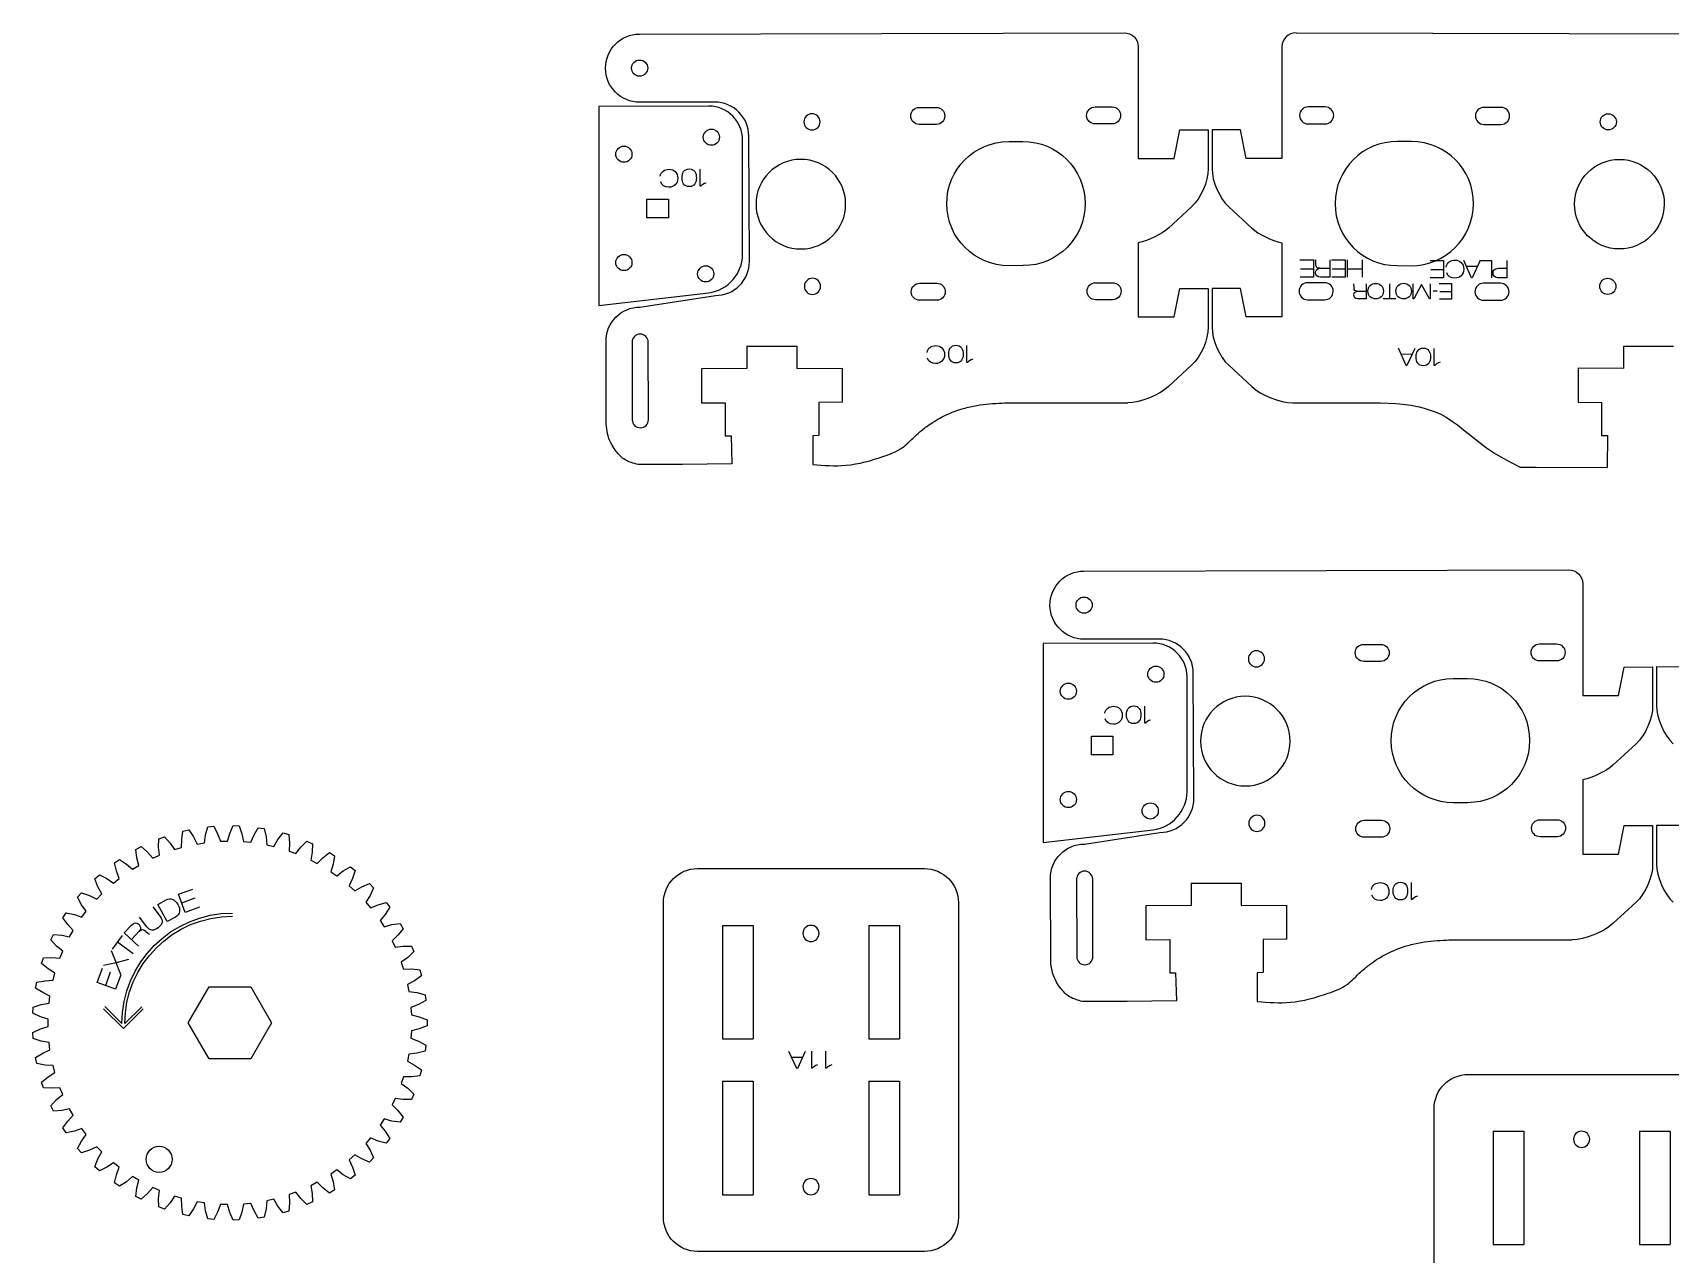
# Model space of a CAD drawing. Header units: millimetres. Extents: x -1146 to -38, y -868 to -122.
# Drawn here: x -878.8 to -590.1, y -389.9 to -174.6 of the extents above; entities that cross this region are included whole.
import ezdxf

# ---------------------------------------------------------------- set-up
doc = ezdxf.new("R2010")
doc.units = ezdxf.units.MM
doc.layers.add('CUTS', color=1, linetype='Continuous', true_color=0xff0000)
doc.layers.add('TEXT', color=5, linetype='Continuous', true_color=0x0000ff)

msp = doc.modelspace()

# ---------------------------------------------------------------- linework, layer by layer
at = {"layer": 'CUTS', "color": 1, "lineweight": 25, "true_color": 0xff0000}
for p, q in [((-771.84, -174.81), (-686.4, -174.58)), ((-656.1, -174.58), (-570.65, -174.81)), ((-752.93, -229.84), (-744.13, -229.81)), ((-752.92, -229.83), (-752.92, -233.78)), ((-744.13, -229.81), (-744.12, -233.75)), ((-598.37, -229.82), (-598.38, -233.76)), ((-598.37, -229.82), (-589.58, -229.83)), ((-752.92, -233.78), (-760.92, -233.81)), ((-744.12, -233.75), (-736.12, -233.73)), ((-736.12, -233.73), (-736.11, -239.73)), ((-606.38, -233.73), (-606.39, -239.73)), ((-598.38, -233.76), (-606.38, -233.73)), ((-760.92, -233.81), (-760.91, -239.81)), ((-760.91, -239.81), (-756.73, -239.8)), ((-756.73, -239.8), (-756.73, -245.64)), ((-736.11, -239.73), (-740.25, -239.75)), ((-740.25, -239.75), (-740.25, -245.6)), ((-706.29, -239.84), (-685.75, -239.82)), ((-656.75, -239.82), (-641.23, -239.83)), ((-641.23, -239.83), (-638.59, -239.95)), ((-638.59, -239.95), (-637.78, -240.01)), ((-637.78, -240.01), (-636.85, -240.11)), ((-636.85, -240.11), (-635.8, -240.26)), ((-635.8, -240.26), (-634.38, -240.54)), ((-634.38, -240.54), (-633.51, -240.75)), ((-633.51, -240.75), (-631.58, -241.39)), ((-631.58, -241.39), (-630.58, -241.85)), ((-630.58, -241.85), (-629.65, -242.35)), ((-629.65, -242.35), (-628.5, -243.09)), ((-606.39, -239.73), (-602.25, -239.75)), ((-602.25, -239.75), (-602.25, -245.59)), ((-777.68, -244), (-777.7, -243.56)), ((-628.5, -243.09), (-627.67, -243.7)), ((-627.67, -243.7), (-626.58, -244.56)), ((-626.58, -244.56), (-623.58, -246.96)), ((-756.73, -245.64), (-755.69, -245.64)), ((-755.69, -245.64), (-755.55, -250.6)), ((-741.29, -245.62), (-741.3, -250.72)), ((-740.25, -245.6), (-741.29, -245.62)), ((-623.58, -246.96), (-622.53, -247.73)), ((-622.53, -247.73), (-620.94, -248.79)), ((-602.25, -245.59), (-601.21, -245.6)), ((-601.21, -245.6), (-601.27, -251.22)), ((-764.25, -250.67), (-772.09, -250.71)), ((-755.55, -250.6), (-764.25, -250.67)), ((-620.94, -248.79), (-619.57, -249.6)), ((-619.57, -249.6), (-618.06, -250.42)), ((-618.06, -250.42), (-616.57, -251.14)), ((-616.57, -251.14), (-613.75, -251.16)), ((-613.75, -251.16), (-601.27, -251.22)), ((-693.49, -269.49), (-608.05, -269.25)), ((-761.61, -321.95), (-721.61, -321.95)), ((-674.57, -324.51), (-665.77, -324.49)), ((-674.57, -324.51), (-674.57, -328.46)), ((-665.77, -324.49), (-665.77, -328.43)), ((-715.61, -327.95), (-715.61, -383.44)), ((-674.57, -328.46), (-682.57, -328.49)), ((-682.57, -328.49), (-682.56, -334.49)), ((-665.77, -328.43), (-657.77, -328.4)), ((-657.77, -328.4), (-657.76, -334.41)), ((-757.21, -331.95), (-757.21, -351.95)), ((-757.21, -331.95), (-751.81, -331.95)), ((-751.81, -331.95), (-751.81, -351.95)), ((-731.41, -331.95), (-726.01, -331.95)), ((-731.41, -331.95), (-731.41, -351.95)), ((-726.01, -331.95), (-726.01, -351.95)), ((-682.56, -334.49), (-678.38, -334.47)), ((-678.38, -334.47), (-678.38, -340.32)), ((-657.76, -334.41), (-661.9, -334.42)), ((-661.9, -334.42), (-661.9, -340.27)), ((-627.94, -334.51), (-607.4, -334.49)), ((-699.33, -338.68), (-699.35, -338.24)), ((-678.38, -340.32), (-677.33, -340.32)), ((-677.33, -340.32), (-677.2, -345.27)), ((-662.93, -340.3), (-662.95, -345.4)), ((-661.9, -340.27), (-662.93, -340.3)), ((-685.9, -345.35), (-693.74, -345.39)), ((-677.2, -345.27), (-685.9, -345.35)), ((-757.21, -351.95), (-751.81, -351.95)), ((-731.41, -351.95), (-726.01, -351.95)), ((-757.21, -359.44), (-757.21, -379.44)), ((-757.21, -359.44), (-751.81, -359.44)), ((-751.81, -359.44), (-751.81, -379.44)), ((-731.41, -359.44), (-731.41, -379.44)), ((-731.41, -359.44), (-726.01, -359.44)), ((-726.01, -359.44), (-726.01, -379.44)), ((-625.76, -358.24), (-585.77, -358.24)), ((-621.36, -368.24), (-615.96, -368.24)), ((-621.36, -368.24), (-621.36, -388.24)), ((-615.96, -368.24), (-615.96, -388.24)), ((-595.56, -368.24), (-590.16, -368.24)), ((-595.56, -368.24), (-595.56, -388.24)), ((-590.16, -368.24), (-590.16, -388.24)), ((-757.21, -379.44), (-751.81, -379.44)), ((-731.41, -379.44), (-726.01, -379.44)), ((-621.36, -388.24), (-615.96, -388.24)), ((-595.56, -388.24), (-590.16, -388.24))]:
    msp.add_line(p, q, dxfattribs=at)
for points in [[(-683.92, -177.04), (-683.92, -196.74), (-677.59, -196.74), (-676.61, -191.72), (-671.61, -191.71), (-671.59, -198.55)], [(-658.58, -177.04), (-658.58, -196.74), (-664.91, -196.74), (-665.89, -191.72), (-670.89, -191.71), (-670.91, -198.55)], [(-759.65, -187.49), (-779.02, -187.55), (-779.02, -222.66), (-759.62, -220.42)], [(-758.58, -186.81), (-771.81, -186.82)], [(-722.53, -187.74), (-719.52, -187.73), (-719.52, -187.73)], [(-691.53, -187.65), (-688.52, -187.65), (-688.52, -187.65)], [(-650.97, -187.65), (-653.98, -187.65), (-653.98, -187.65)], [(-619.97, -187.74), (-622.98, -187.73), (-622.98, -187.73)], [(-752.46, -214.89), (-752.57, -192.79)], [(-719.51, -190.73), (-722.52, -190.74)], [(-688.51, -190.65), (-691.52, -190.65)], [(-653.99, -190.65), (-650.98, -190.65)], [(-622.99, -190.73), (-619.98, -190.74)], [(-753.66, -213.72), (-753.66, -193.5), (-753.66, -193.5)], [(-753.66, -213.72), (-753.66, -193.5), (-753.66, -193.5)], [(-706.76, -193.75), (-704.26, -193.74), (-704.26, -193.74)], [(-635.74, -193.75), (-638.24, -193.74), (-638.24, -193.74)], [(-770.53, -204.63), (-770.53, -203.91), (-766.73, -203.91), (-766.73, -207.21), (-770.53, -207.21), (-770.53, -204.63), (-770.53, -204.63)], [(-674.52, -205.26), (-678.61, -209.02)], [(-667.98, -205.26), (-663.89, -209.02)], [(-683.92, -211.62), (-683.92, -211.61), (-683.92, -224.69), (-677.59, -224.69), (-676.61, -219.67), (-671.61, -219.66), (-671.59, -226.5)], [(-658.58, -211.62), (-658.58, -211.61), (-658.58, -224.69), (-664.91, -224.69), (-665.89, -219.67), (-670.89, -219.66), (-670.91, -226.5)], [(-704.2, -215.64), (-706.7, -215.65)], [(-638.3, -215.64), (-635.8, -215.65)], [(-722.45, -218.74), (-719.44, -218.73), (-719.44, -218.73)], [(-691.45, -218.65), (-688.44, -218.65), (-688.44, -218.65)], [(-651.05, -218.65), (-654.06, -218.65), (-654.06, -218.65)], [(-620.05, -218.74), (-623.06, -218.73), (-623.06, -218.73)], [(-771.75, -222.93), (-758.45, -220.9)], [(-719.43, -221.73), (-722.44, -221.74)], [(-688.43, -221.65), (-691.44, -221.65)], [(-654.07, -221.65), (-651.06, -221.65)], [(-623.07, -221.73), (-620.06, -221.74)], [(-777.7, -243.56), (-777.74, -228.95)], [(-773.15, -229.14), (-773.12, -242.8), (-773.12, -242.8)], [(-770.27, -242.8), (-770.3, -229.13)], [(-674.52, -233.21), (-678.61, -236.97)], [(-667.98, -233.21), (-663.89, -236.97)], [(-605.57, -271.72), (-605.57, -291.42), (-599.24, -291.42), (-598.26, -286.4), (-593.26, -286.39), (-593.24, -293.23)], [(-580.22, -271.72), (-580.22, -291.42), (-586.55, -291.42), (-587.54, -286.4), (-592.54, -286.39), (-592.56, -293.23)], [(-681.3, -282.17), (-700.67, -282.23), (-700.67, -317.34), (-681.27, -315.09)], [(-680.23, -281.49), (-693.46, -281.5)], [(-644.18, -282.42), (-641.17, -282.41), (-641.17, -282.41)], [(-613.18, -282.33), (-610.17, -282.32), (-610.17, -282.32)], [(-641.16, -285.41), (-644.17, -285.42)], [(-610.16, -285.32), (-613.17, -285.33)], [(-675.31, -308.4), (-675.31, -288.18), (-675.31, -288.18)], [(-675.31, -308.4), (-675.31, -288.18), (-675.31, -288.18)], [(-674.11, -309.56), (-674.21, -287.47)], [(-628.41, -288.42), (-625.91, -288.42), (-625.91, -288.42)], [(-692.18, -299.31), (-692.18, -298.59), (-688.38, -298.59), (-688.38, -301.89), (-692.18, -301.89), (-692.18, -299.31), (-692.18, -299.31)], [(-596.17, -299.94), (-600.26, -303.7)], [(-605.57, -306.3), (-605.57, -306.29), (-605.57, -319.37), (-599.24, -319.37), (-598.26, -314.35), (-593.26, -314.33), (-593.24, -321.18)], [(-580.23, -306.3), (-580.22, -306.29), (-580.22, -319.37), (-586.55, -319.37), (-587.54, -314.35), (-592.54, -314.33), (-592.56, -321.18)], [(-625.85, -310.32), (-628.35, -310.32)], [(-809.28, -348.61), (-809.28, -349.67), (-810.66, -350.21), (-812.04, -350.56), (-812.12, -351.83), (-810.8, -352.35), (-809.5, -353.06), (-809.64, -354.11), (-811.07, -354.47), (-812.48, -354.64), (-812.73, -355.89), (-811.48, -356.58), (-810.29, -357.45), (-810.56, -358.47), (-812.02, -358.65), (-813.44, -358.63), (-813.85, -359.84), (-812.7, -360.68), (-811.63, -361.7), (-812.02, -362.68), (-813.5, -362.67), (-814.91, -362.47), (-815.46, -363.62), (-814.43, -364.6), (-813.5, -365.74), (-814.02, -366.66), (-815.48, -366.46), (-816.85, -366.09), (-817.55, -367.16), (-816.65, -368.26), (-815.87, -369.52), (-816.5, -370.36), (-817.93, -369.97), (-819.24, -369.42), (-820.07, -370.4), (-819.32, -371.6), (-818.71, -372.95), (-819.45, -373.71), (-820.81, -373.14), (-822.04, -372.43), (-822.99, -373.29), (-822.4, -374.58), (-821.96, -376), (-822.79, -376.66), (-824.07, -375.92), (-825.2, -375.06), (-826.25, -375.79), (-825.83, -377.14), (-825.58, -378.6), (-826.48, -379.15), (-827.66, -378.25), (-828.67, -377.25), (-829.8, -377.85), (-829.56, -379.25), (-829.5, -380.72), (-830.47, -381.15), (-831.52, -380.11), (-832.39, -378.99), (-833.59, -379.43), (-833.53, -380.85), (-833.66, -382.33), (-834.67, -382.63), (-835.58, -381.46), (-836.3, -380.24), (-837.55, -380.52), (-837.67, -381.94), (-837.99, -383.38), (-839.03, -383.55), (-839.78, -382.28), (-840.34, -380.97), (-841.62, -381.1), (-841.92, -382.49), (-842.42, -383.88), (-843.47, -383.91), (-844.06, -382.55), (-844.45, -381.19), (-845.72, -381.15), (-846.2, -382.49), (-846.87, -383.8), (-847.92, -383.7), (-848.33, -382.28), (-848.54, -380.88), (-849.8, -380.67), (-850.44, -381.94), (-851.28, -383.16), (-852.31, -382.92), (-852.53, -381.46), (-852.56, -380.04), (-853.79, -379.68), (-854.59, -380.85), (-855.57, -381.96), (-856.56, -381.59), (-856.6, -380.11), (-856.44, -378.7), (-857.61, -378.18), (-858.56, -379.25), (-859.67, -380.21), (-860.61, -379.73), (-860.45, -378.25), (-860.12, -376.87), (-861.22, -376.21), (-862.29, -377.14), (-863.52, -377.96), (-864.39, -377.36), (-864.04, -375.92), (-863.54, -374.59), (-864.54, -373.79), (-865.72, -374.58), (-867.05, -375.24), (-867.83, -374.53), (-867.3, -373.14), (-866.63, -371.89), (-867.52, -370.97), (-868.79, -371.6), (-870.19, -372.08), (-870.88, -371.28), (-870.18, -369.97), (-869.36, -368.82), (-870.12, -367.79), (-871.46, -368.26), (-872.91, -368.55), (-873.49, -367.67), (-872.63, -366.46), (-871.66, -365.42), (-872.29, -364.31), (-873.68, -364.6), (-875.16, -364.7), (-875.62, -363.75), (-874.61, -362.67), (-873.52, -361.76), (-874, -360.57), (-875.42, -360.68), (-876.89, -360.6), (-877.23, -359.6), (-876.09, -358.65), (-874.89, -357.89), (-875.22, -356.65), (-876.63, -356.58), (-878.09, -356.31), (-878.29, -355.27), (-877.04, -354.47), (-875.76, -353.87), (-875.92, -352.6), (-877.32, -352.35), (-878.73, -351.9), (-878.79, -350.84), (-877.45, -350.21), (-876.1, -349.78), (-876.1, -348.5), (-877.45, -348.07), (-878.79, -347.44), (-878.73, -346.39), (-877.32, -345.93), (-875.92, -345.68), (-875.76, -344.41), (-877.04, -343.81), (-878.29, -343.01), (-878.09, -341.97), (-876.63, -341.71), (-875.22, -341.63), (-874.89, -340.39), (-876.09, -339.63), (-877.23, -338.68), (-876.89, -337.68), (-875.42, -337.6), (-874, -337.71), (-873.52, -336.52), (-874.61, -335.61), (-875.62, -334.53), (-875.16, -333.58), (-873.68, -333.68), (-872.29, -333.97), (-871.66, -332.86), (-872.63, -331.82), (-873.49, -330.61), (-872.91, -329.73), (-871.46, -330.02), (-870.12, -330.49), (-869.36, -329.46), (-870.18, -328.31), (-870.88, -327), (-870.19, -326.2), (-868.79, -326.68), (-867.52, -327.31), (-866.63, -326.39), (-867.3, -325.14), (-867.83, -323.75), (-867.05, -323.04), (-865.72, -323.7), (-864.54, -324.49), (-863.54, -323.69), (-864.04, -322.36), (-864.39, -320.92), (-863.52, -320.32), (-862.29, -321.14), (-861.22, -322.07), (-860.12, -321.41), (-860.45, -320.03), (-860.61, -318.55), (-859.67, -318.07), (-858.56, -319.04), (-857.61, -320.1), (-856.44, -319.58), (-856.6, -318.17), (-856.56, -316.69), (-855.57, -316.32), (-854.59, -317.43), (-853.79, -318.6), (-852.56, -318.24), (-852.53, -316.82), (-852.31, -315.36), (-851.28, -315.12), (-850.44, -316.34), (-849.8, -317.61), (-848.54, -317.41), (-848.33, -316), (-847.92, -314.58), (-846.87, -314.48), (-846.2, -315.79), (-845.72, -317.13), (-844.45, -317.09), (-844.06, -315.73), (-843.47, -314.37), (-842.42, -314.4), (-841.92, -315.79), (-841.62, -317.18), (-840.34, -317.31), (-839.78, -316), (-839.03, -314.73), (-837.99, -314.9), (-837.67, -316.34), (-837.55, -317.76), (-836.3, -318.04), (-835.58, -316.82), (-834.67, -315.65), (-833.66, -315.95), (-833.53, -317.43), (-833.59, -318.85), (-832.39, -319.29), (-831.52, -318.17), (-830.47, -317.13), (-829.5, -317.56), (-829.56, -319.04), (-829.8, -320.43), (-828.67, -321.03), (-827.66, -320.03), (-826.48, -319.13), (-825.58, -319.68), (-825.83, -321.14), (-826.25, -322.49), (-825.2, -323.22), (-824.07, -322.36), (-822.79, -321.62), (-821.96, -322.28), (-822.4, -323.7), (-822.99, -324.99), (-822.04, -325.85), (-820.81, -325.14), (-819.45, -324.57), (-818.71, -325.33), (-819.32, -326.68), (-820.07, -327.88), (-819.24, -328.86), (-817.93, -328.31), (-816.5, -327.92), (-815.87, -328.76), (-816.65, -330.02), (-817.55, -331.12), (-816.85, -332.19), (-815.48, -331.82), (-814.02, -331.62), (-813.5, -332.54), (-814.43, -333.68), (-815.46, -334.66), (-814.91, -335.81), (-813.5, -335.61), (-812.02, -335.6), (-811.63, -336.58), (-812.7, -337.6), (-813.85, -338.44), (-813.44, -339.65), (-812.02, -339.63), (-810.56, -339.81), (-810.29, -340.83), (-811.48, -341.71), (-812.73, -342.39), (-812.48, -343.64), (-811.07, -343.81), (-809.64, -344.17), (-809.5, -345.22), (-810.8, -345.93), (-812.12, -346.45), (-812.04, -347.73), (-810.66, -348.07), (-809.28, -348.61)], [(-644.1, -313.42), (-641.09, -313.41), (-641.09, -313.41)], [(-613.1, -313.33), (-610.09, -313.32), (-610.09, -313.32)], [(-693.4, -317.61), (-680.1, -315.58)], [(-641.08, -316.41), (-644.09, -316.42)], [(-610.08, -316.32), (-613.09, -316.33)], [(-699.35, -338.24), (-699.39, -323.63)], [(-694.8, -323.82), (-694.77, -337.48), (-694.77, -337.48)], [(-691.92, -337.47), (-691.95, -323.81)], [(-767.61, -383.44), (-767.61, -327.95)], [(-596.17, -327.88), (-600.26, -331.64)], [(-847.7, -355.49), (-851.37, -349.14), (-847.7, -342.79), (-840.37, -342.79), (-836.71, -349.14), (-840.37, -355.49), (-847.7, -355.49), (-847.7, -355.49)], [(-631.76, -419.73), (-631.76, -364.24)], [(-721.61, -389.44), (-761.61, -389.44)]]:
    msp.add_lwpolyline(points, dxfattribs=at)
for points in [[(-777.83, -180.84), (-777.84, -177.53), (-775.16, -174.82), (-771.84, -174.81)], [(-686.4, -174.58), (-685.04, -174.57), (-683.93, -175.68), (-683.92, -177.04)], [(-656.1, -174.58), (-657.46, -174.57), (-658.57, -175.68), (-658.58, -177.04)], [(-771.81, -186.82), (-775.13, -186.83), (-777.82, -184.16), (-777.83, -180.84)], [(-773.24, -180.81), (-773.24, -180.02), (-772.61, -179.38), (-771.82, -179.38)], [(-771.82, -182.24), (-772.61, -182.24), (-773.24, -181.6), (-773.24, -180.81)], [(-771.82, -179.38), (-771.03, -179.38), (-770.39, -180.02), (-770.39, -180.81)], [(-770.39, -180.81), (-770.39, -181.6), (-771.03, -182.24), (-771.82, -182.24)], [(-753.66, -193.5), (-753.65, -190.19), (-756.33, -187.5), (-759.65, -187.49)], [(-752.57, -192.79), (-752.57, -189.48), (-755.27, -186.8), (-758.58, -186.81)], [(-741.44, -188.86), (-742.23, -188.86), (-742.86, -189.5), (-742.86, -190.29)], [(-742.86, -190.29), (-742.86, -191.08), (-742.22, -191.71), (-741.43, -191.71)], [(-740.01, -190.28), (-740.01, -189.49), (-740.65, -188.86), (-741.44, -188.86)], [(-741.43, -191.71), (-740.64, -191.71), (-740.01, -191.07), (-740.01, -190.28)], [(-724.03, -189.24), (-724.03, -188.42), (-723.36, -187.74), (-722.53, -187.74)], [(-722.52, -190.74), (-723.35, -190.74), (-724.02, -190.07), (-724.03, -189.24)], [(-719.52, -187.73), (-718.69, -187.73), (-718.02, -188.4), (-718.02, -189.23)], [(-718.02, -189.23), (-718.02, -190.06), (-718.68, -190.73), (-719.51, -190.73)], [(-693.03, -189.16), (-693.03, -188.33), (-692.36, -187.66), (-691.53, -187.65)], [(-691.52, -190.65), (-692.35, -190.66), (-693.02, -189.99), (-693.03, -189.16)], [(-688.52, -187.65), (-687.69, -187.64), (-687.02, -188.31), (-687.02, -189.14)], [(-687.02, -189.14), (-687.02, -189.97), (-687.69, -190.64), (-688.51, -190.65)], [(-653.98, -187.65), (-654.81, -187.64), (-655.48, -188.31), (-655.48, -189.14)], [(-655.48, -189.14), (-655.48, -189.97), (-654.81, -190.64), (-653.99, -190.65)], [(-650.98, -190.65), (-650.15, -190.66), (-649.47, -189.99), (-649.47, -189.16)], [(-649.47, -189.16), (-649.47, -188.33), (-650.14, -187.66), (-650.97, -187.65)], [(-622.98, -187.73), (-623.81, -187.73), (-624.48, -188.4), (-624.48, -189.23)], [(-624.48, -189.23), (-624.48, -190.06), (-623.81, -190.73), (-622.99, -190.73)], [(-619.98, -190.74), (-619.15, -190.74), (-618.47, -190.07), (-618.47, -189.24)], [(-618.47, -189.24), (-618.47, -188.41), (-619.14, -187.74), (-619.97, -187.74)], [(-602.49, -190.28), (-602.49, -189.49), (-601.85, -188.86), (-601.06, -188.86)], [(-601.07, -191.71), (-601.85, -191.71), (-602.49, -191.07), (-602.49, -190.28)], [(-599.64, -190.29), (-599.64, -191.07), (-600.28, -191.71), (-601.07, -191.71)], [(-601.06, -188.86), (-600.27, -188.86), (-599.64, -189.5), (-599.64, -190.29)], [(-760.59, -193), (-760.59, -192.21), (-759.95, -191.57), (-759.16, -191.57)], [(-759.16, -194.42), (-759.95, -194.42), (-760.59, -193.78), (-760.59, -193)], [(-759.16, -191.57), (-758.37, -191.57), (-757.74, -192.21), (-757.74, -193)], [(-757.74, -193), (-757.74, -193.78), (-758.37, -194.42), (-759.16, -194.42)], [(-776.01, -196), (-776.01, -195.21), (-775.37, -194.57), (-774.58, -194.57)], [(-774.58, -197.42), (-775.37, -197.42), (-776.01, -196.78), (-776.01, -196)], [(-774.58, -194.57), (-773.8, -194.57), (-773.16, -195.21), (-773.16, -196)], [(-773.16, -196), (-773.16, -196.78), (-773.8, -197.42), (-774.58, -197.42)], [(-717.68, -204.73), (-717.7, -198.68), (-712.81, -193.76), (-706.76, -193.75)], [(-704.26, -193.74), (-698.21, -193.72), (-693.3, -198.61), (-693.28, -204.66)], [(-638.24, -193.74), (-644.29, -193.72), (-649.2, -198.61), (-649.22, -204.66)], [(-624.82, -204.73), (-624.8, -198.68), (-629.69, -193.76), (-635.74, -193.75)], [(-743.42, -196.9), (-747.78, -196.91), (-751.31, -200.45), (-751.3, -204.82)], [(-735.5, -204.78), (-735.51, -200.41), (-739.05, -196.89), (-743.42, -196.9)], [(-671.59, -198.55), (-671.58, -200.75), (-672.9, -203.77), (-674.52, -205.26)], [(-670.91, -198.55), (-670.92, -200.75), (-669.6, -203.77), (-667.98, -205.26)], [(-607, -204.78), (-606.99, -200.41), (-603.44, -196.89), (-599.08, -196.9)], [(-599.08, -196.9), (-594.72, -196.91), (-591.19, -200.45), (-591.2, -204.82)], [(-751.3, -204.82), (-751.28, -209.18), (-747.74, -212.71), (-743.37, -212.7)], [(-743.37, -212.7), (-739.01, -212.68), (-735.48, -209.14), (-735.5, -204.78)], [(-706.7, -215.65), (-712.75, -215.66), (-717.66, -210.77), (-717.68, -204.73)], [(-693.28, -204.66), (-693.26, -210.71), (-698.15, -215.62), (-704.2, -215.64)], [(-649.22, -204.66), (-649.24, -210.71), (-644.35, -215.62), (-638.3, -215.64)], [(-635.8, -215.65), (-629.75, -215.66), (-624.84, -210.77), (-624.82, -204.73)], [(-599.12, -212.7), (-603.49, -212.68), (-607.02, -209.14), (-607, -204.78)], [(-591.2, -204.82), (-591.22, -209.18), (-594.76, -212.71), (-599.12, -212.7)], [(-678.61, -209.02), (-679.81, -210.13), (-682.05, -211.16), (-683.92, -211.62)], [(-663.89, -209.02), (-662.69, -210.13), (-660.45, -211.16), (-658.58, -211.62)], [(-776.01, -215.1), (-776.01, -214.31), (-775.37, -213.67), (-774.58, -213.67)], [(-774.58, -216.52), (-775.37, -216.52), (-776.01, -215.88), (-776.01, -215.1)], [(-774.58, -213.67), (-773.8, -213.67), (-773.16, -214.31), (-773.16, -215.1)], [(-773.16, -215.1), (-773.16, -215.88), (-773.8, -216.52), (-774.58, -216.52)], [(-761.59, -217.1), (-761.59, -216.31), (-760.95, -215.67), (-760.16, -215.67)], [(-760.16, -215.67), (-759.37, -215.67), (-758.74, -216.31), (-758.74, -217.1)], [(-759.62, -220.42), (-756.34, -220.04), (-753.66, -217.02), (-753.66, -213.72)], [(-758.45, -220.9), (-755.13, -220.89), (-752.45, -218.2), (-752.46, -214.89)], [(-760.16, -218.52), (-760.95, -218.52), (-761.59, -217.88), (-761.59, -217.1)], [(-758.74, -217.1), (-758.74, -217.88), (-759.37, -218.52), (-760.16, -218.52)], [(-741.36, -217.87), (-742.15, -217.87), (-742.78, -218.51), (-742.78, -219.29)], [(-742.78, -219.29), (-742.78, -220.08), (-742.14, -220.72), (-741.35, -220.72)], [(-739.93, -219.29), (-739.93, -218.5), (-740.57, -217.86), (-741.36, -217.87)], [(-741.35, -220.72), (-740.57, -220.71), (-739.93, -220.07), (-739.93, -219.29)], [(-723.94, -220.24), (-723.94, -219.41), (-723.28, -218.74), (-722.45, -218.74)], [(-719.44, -218.73), (-718.61, -218.73), (-717.94, -219.4), (-717.93, -220.23)], [(-692.94, -220.16), (-692.95, -219.33), (-692.28, -218.66), (-691.45, -218.65)], [(-688.44, -218.65), (-687.61, -218.64), (-686.94, -219.31), (-686.93, -220.14)], [(-654.06, -218.65), (-654.89, -218.64), (-655.56, -219.31), (-655.57, -220.14)], [(-649.56, -220.16), (-649.55, -219.33), (-650.22, -218.66), (-651.05, -218.65)], [(-623.06, -218.73), (-623.89, -218.73), (-624.56, -219.4), (-624.57, -220.23)], [(-618.56, -220.24), (-618.55, -219.41), (-619.22, -218.74), (-620.05, -218.74)], [(-602.57, -219.29), (-602.57, -218.5), (-601.93, -217.86), (-601.14, -217.87)], [(-601.15, -220.72), (-601.93, -220.71), (-602.57, -220.07), (-602.57, -219.29)], [(-599.72, -219.29), (-599.72, -220.08), (-600.36, -220.72), (-601.15, -220.72)], [(-601.14, -217.87), (-600.35, -217.87), (-599.72, -218.51), (-599.72, -219.29)], [(-722.44, -221.74), (-723.27, -221.74), (-723.94, -221.07), (-723.94, -220.24)], [(-717.93, -220.23), (-717.93, -221.06), (-718.6, -221.73), (-719.43, -221.73)], [(-691.44, -221.65), (-692.27, -221.66), (-692.94, -220.99), (-692.94, -220.16)], [(-686.93, -220.14), (-686.93, -220.97), (-687.6, -221.64), (-688.43, -221.65)], [(-655.57, -220.14), (-655.57, -220.97), (-654.9, -221.64), (-654.07, -221.65)], [(-651.06, -221.65), (-650.23, -221.66), (-649.56, -220.99), (-649.56, -220.16)], [(-624.57, -220.23), (-624.57, -221.06), (-623.9, -221.73), (-623.07, -221.73)], [(-620.06, -221.74), (-619.23, -221.74), (-618.56, -221.07), (-618.56, -220.24)], [(-777.74, -228.95), (-777.75, -225.64), (-775.07, -222.94), (-771.75, -222.93)], [(-771.73, -227.71), (-772.52, -227.71), (-773.16, -228.35), (-773.15, -229.14)], [(-770.3, -229.13), (-770.31, -228.35), (-770.95, -227.71), (-771.73, -227.71)], [(-671.59, -226.5), (-671.58, -228.7), (-672.9, -231.72), (-674.52, -233.21)], [(-670.91, -226.5), (-670.92, -228.7), (-669.6, -231.72), (-667.98, -233.21)], [(-678.61, -236.97), (-680.23, -238.45), (-683.55, -239.81), (-685.75, -239.82)], [(-663.89, -236.97), (-662.27, -238.45), (-658.95, -239.81), (-656.75, -239.82)], [(-773.12, -242.8), (-773.11, -243.59), (-772.47, -244.23), (-771.69, -244.22)], [(-771.69, -244.22), (-770.9, -244.22), (-770.26, -243.58), (-770.27, -242.8)], [(-699.48, -275.52), (-699.49, -272.2), (-696.81, -269.49), (-693.49, -269.49)], [(-608.05, -269.25), (-606.68, -269.25), (-605.58, -270.35), (-605.57, -271.72)], [(-694.89, -275.49), (-694.89, -274.7), (-694.25, -274.06), (-693.47, -274.06)], [(-693.47, -274.06), (-692.68, -274.06), (-692.04, -274.7), (-692.04, -275.49)], [(-693.46, -281.5), (-696.77, -281.51), (-699.47, -278.83), (-699.48, -275.52)], [(-693.47, -276.91), (-694.25, -276.91), (-694.89, -276.27), (-694.89, -275.49)], [(-692.04, -275.49), (-692.04, -276.27), (-692.68, -276.91), (-693.47, -276.91)], [(-675.31, -288.18), (-675.3, -284.87), (-677.98, -282.18), (-681.3, -282.17)], [(-674.21, -287.47), (-674.22, -284.16), (-676.92, -281.48), (-680.23, -281.49)], [(-645.68, -283.92), (-645.68, -283.09), (-645.01, -282.42), (-644.18, -282.42)], [(-641.17, -282.41), (-640.34, -282.4), (-639.67, -283.08), (-639.67, -283.9)], [(-614.68, -283.84), (-614.68, -283.01), (-614.01, -282.33), (-613.18, -282.33)], [(-610.17, -282.32), (-609.34, -282.32), (-608.67, -282.99), (-608.67, -283.82)], [(-663.09, -283.54), (-663.87, -283.54), (-664.51, -284.18), (-664.51, -284.97)], [(-664.51, -284.97), (-664.51, -285.75), (-663.87, -286.39), (-663.08, -286.39)], [(-661.66, -284.96), (-661.66, -284.17), (-662.3, -283.53), (-663.09, -283.54)], [(-663.08, -286.39), (-662.29, -286.38), (-661.66, -285.74), (-661.66, -284.96)], [(-644.17, -285.42), (-645, -285.42), (-645.67, -284.75), (-645.68, -283.92)], [(-639.67, -283.9), (-639.66, -284.73), (-640.33, -285.41), (-641.16, -285.41)], [(-613.17, -285.33), (-614, -285.33), (-614.67, -284.66), (-614.68, -283.84)], [(-608.67, -283.82), (-608.66, -284.65), (-609.33, -285.32), (-610.16, -285.32)], [(-682.23, -287.67), (-682.23, -286.89), (-681.6, -286.25), (-680.81, -286.25)], [(-680.81, -289.1), (-681.6, -289.1), (-682.23, -288.46), (-682.23, -287.67)], [(-680.81, -286.25), (-680.02, -286.25), (-679.38, -286.89), (-679.38, -287.67)], [(-679.38, -287.67), (-679.38, -288.46), (-680.02, -289.1), (-680.81, -289.1)], [(-639.33, -299.4), (-639.35, -293.35), (-634.46, -288.44), (-628.41, -288.42)], [(-625.91, -288.42), (-619.86, -288.4), (-614.94, -293.29), (-614.93, -299.34)], [(-697.66, -290.67), (-697.66, -289.89), (-697.02, -289.25), (-696.23, -289.25)], [(-696.23, -292.1), (-697.02, -292.1), (-697.66, -291.46), (-697.66, -290.67)], [(-696.23, -289.25), (-695.44, -289.25), (-694.81, -289.89), (-694.81, -290.67)], [(-694.81, -290.67), (-694.81, -291.46), (-695.44, -292.1), (-696.23, -292.1)], [(-665.07, -291.57), (-669.43, -291.59), (-672.96, -295.13), (-672.94, -299.5)], [(-657.14, -299.45), (-657.16, -295.09), (-660.7, -291.56), (-665.07, -291.57)], [(-593.24, -293.23), (-593.23, -295.43), (-594.55, -298.45), (-596.17, -299.94)], [(-592.56, -293.23), (-592.57, -295.43), (-591.24, -298.45), (-589.63, -299.94)], [(-672.94, -299.5), (-672.93, -303.86), (-669.39, -307.38), (-665.02, -307.37)], [(-665.02, -307.37), (-660.66, -307.36), (-657.13, -303.81), (-657.14, -299.45)], [(-628.35, -310.32), (-634.4, -310.34), (-639.31, -305.45), (-639.33, -299.4)], [(-614.93, -299.34), (-614.91, -305.38), (-619.8, -310.3), (-625.85, -310.32)], [(-600.26, -303.7), (-601.46, -304.8), (-603.7, -305.84), (-605.57, -306.3)], [(-697.66, -309.77), (-697.66, -308.99), (-697.02, -308.35), (-696.23, -308.35)], [(-696.23, -308.35), (-695.44, -308.35), (-694.81, -308.99), (-694.81, -309.77)], [(-681.27, -315.09), (-677.99, -314.71), (-675.31, -311.7), (-675.31, -308.4)], [(-696.23, -311.2), (-697.02, -311.2), (-697.66, -310.56), (-697.66, -309.77)], [(-694.81, -309.77), (-694.81, -310.56), (-695.44, -311.2), (-696.23, -311.2)], [(-683.24, -311.77), (-683.24, -310.99), (-682.6, -310.35), (-681.81, -310.35)], [(-681.81, -310.35), (-681.02, -310.35), (-680.38, -310.99), (-680.38, -311.77)], [(-680.1, -315.58), (-676.78, -315.57), (-674.1, -312.88), (-674.11, -309.56)], [(-681.81, -313.2), (-682.6, -313.2), (-683.24, -312.56), (-683.24, -311.77)], [(-680.38, -311.77), (-680.38, -312.56), (-681.02, -313.2), (-681.81, -313.2)], [(-663.01, -312.54), (-663.8, -312.55), (-664.43, -313.18), (-664.43, -313.97)], [(-664.43, -313.97), (-664.43, -314.76), (-663.79, -315.4), (-663, -315.39)], [(-661.58, -313.96), (-661.58, -313.18), (-662.22, -312.54), (-663.01, -312.54)], [(-663, -315.39), (-662.21, -315.39), (-661.58, -314.75), (-661.58, -313.96)], [(-645.59, -314.92), (-645.59, -314.09), (-644.92, -313.42), (-644.1, -313.42)], [(-641.09, -313.41), (-640.26, -313.4), (-639.58, -314.08), (-639.58, -314.9)], [(-614.59, -314.84), (-614.59, -314.01), (-613.92, -313.33), (-613.1, -313.33)], [(-610.09, -313.32), (-609.26, -313.32), (-608.58, -313.99), (-608.58, -314.82)], [(-644.09, -316.42), (-644.92, -316.42), (-645.59, -315.75), (-645.59, -314.92)], [(-639.58, -314.9), (-639.58, -315.73), (-640.25, -316.41), (-641.08, -316.41)], [(-613.09, -316.33), (-613.92, -316.34), (-614.59, -315.66), (-614.59, -314.84)], [(-608.58, -314.82), (-608.58, -315.65), (-609.25, -316.32), (-610.08, -316.32)], [(-699.39, -323.63), (-699.4, -320.31), (-696.72, -317.62), (-693.4, -317.61)], [(-767.61, -327.95), (-767.61, -324.64), (-764.92, -321.95), (-761.61, -321.95)], [(-721.61, -321.95), (-718.3, -321.95), (-715.61, -324.64), (-715.61, -327.95)], [(-693.38, -322.39), (-694.17, -322.39), (-694.8, -323.03), (-694.8, -323.82)], [(-691.95, -323.81), (-691.95, -323.02), (-692.59, -322.39), (-693.38, -322.39)], [(-593.24, -321.18), (-593.23, -323.38), (-594.55, -326.4), (-596.17, -327.88)], [(-592.56, -321.18), (-592.57, -323.38), (-591.24, -326.4), (-589.63, -327.88)], [(-741.61, -331.95), (-742.4, -331.95), (-743.04, -332.59), (-743.04, -333.37)], [(-740.19, -333.37), (-740.19, -332.59), (-740.82, -331.95), (-741.61, -331.95)], [(-600.26, -331.64), (-601.88, -333.13), (-605.2, -334.49), (-607.4, -334.49)], [(-743.04, -333.37), (-743.04, -334.16), (-742.4, -334.8), (-741.61, -334.8)], [(-741.61, -334.8), (-740.82, -334.8), (-740.19, -334.16), (-740.19, -333.37)], [(-694.77, -337.48), (-694.76, -338.27), (-694.12, -338.9), (-693.34, -338.9)], [(-693.34, -338.9), (-692.55, -338.9), (-691.91, -338.26), (-691.92, -337.47)], [(-631.76, -364.24), (-631.76, -360.93), (-629.07, -358.24), (-625.76, -358.24)], [(-605.76, -368.24), (-606.55, -368.24), (-607.19, -368.88), (-607.19, -369.67)], [(-604.34, -369.67), (-604.34, -368.88), (-604.97, -368.24), (-605.76, -368.24)], [(-858.81, -373.2), (-858.81, -371.93), (-857.78, -370.9), (-856.51, -370.9)], [(-856.51, -370.9), (-855.24, -370.9), (-854.21, -371.93), (-854.21, -373.2)], [(-607.19, -369.67), (-607.19, -370.45), (-606.55, -371.09), (-605.76, -371.09)], [(-605.76, -371.09), (-604.97, -371.09), (-604.34, -370.45), (-604.34, -369.67)], [(-856.51, -375.5), (-857.78, -375.5), (-858.81, -374.47), (-858.81, -373.2)], [(-854.21, -373.2), (-854.21, -374.47), (-855.24, -375.5), (-856.51, -375.5)], [(-741.61, -376.59), (-742.4, -376.59), (-743.04, -377.22), (-743.04, -378.01)], [(-743.04, -378.01), (-743.04, -378.8), (-742.4, -379.44), (-741.61, -379.44)], [(-740.19, -378.01), (-740.19, -377.22), (-740.82, -376.59), (-741.61, -376.59)], [(-741.61, -379.44), (-740.82, -379.44), (-740.19, -378.8), (-740.19, -378.01)], [(-761.61, -389.44), (-764.92, -389.44), (-767.61, -386.75), (-767.61, -383.44)], [(-715.61, -383.44), (-715.61, -386.75), (-718.3, -389.44), (-721.61, -389.44)]]:
    msp.add_open_spline(points, degree=3, dxfattribs=at)
for points, knots in [([(-741.3, -250.72), (-739.33, -250.86), (-735.08, -251.17), (-729.79, -249.66), (-725.92, -248.23), (-724.13, -246.53), (-722.78, -245.21), (-720.92, -243.73), (-718.32, -242.08), (-715.3, -240.9), (-711.71, -240.11), (-708.87, -239.86), (-706.83, -239.84), (-706.29, -239.84)], [0, 0, 0, 0, 5.875427, 12.707763, 16.361945, 17.995967, 20.0759, 22.036762, 25.11717, 29.265572, 31.675807, 36.152851, 37.779355, 37.779355, 37.779355, 37.779355]), ([(-772.09, -250.71), (-772.89, -250.5), (-774.39, -250.09), (-775.81, -248.63), (-776.77, -247.19), (-777.43, -245.71), (-777.6, -244.56), (-777.68, -244)], [0, 0, 0, 0, 2.433095, 4.57217, 5.897493, 7.664195, 9.361944, 9.361944, 9.361944, 9.361944]), ([(-662.95, -345.4), (-660.98, -345.54), (-656.72, -345.84), (-651.44, -344.34), (-647.57, -342.91), (-645.78, -341.2), (-644.43, -339.88), (-642.57, -338.4), (-639.97, -336.76), (-636.95, -335.58), (-633.36, -334.78), (-630.52, -334.54), (-628.48, -334.52), (-627.94, -334.51)], [0, 0, 0, 0, 5.875427, 12.707763, 16.361945, 17.995967, 20.0759, 22.036762, 25.11717, 29.265572, 31.675807, 36.152851, 37.779355, 37.779355, 37.779355, 37.779355]), ([(-693.74, -345.39), (-694.54, -345.17), (-696.04, -344.77), (-697.46, -343.31), (-698.42, -341.86), (-699.08, -340.39), (-699.25, -339.24), (-699.33, -338.68)], [0, 0, 0, 0, 2.433095, 4.57217, 5.897493, 7.664195, 9.361944, 9.361944, 9.361944, 9.361944])]:
    msp.add_open_spline(points, degree=3, knots=knots, dxfattribs=at)
at = {"layer": 'TEXT', "color": 5, "lineweight": 25, "true_color": 0x0000ff}
for points in [[(-761.02, -201.63), (-761.13, -201.63), (-761.13, -198.65)], [(-655.43, -214.64), (-653.05, -214.64), (-653.05, -217.66), (-655.4, -217.66)], [(-653.05, -216.25), (-655.3, -216.25)], [(-651.93, -216.11), (-651.92, -216.1), (-650.15, -216.1)], [(-650.15, -214.64), (-650.15, -217.66), (-651.81, -217.66)], [(-649.85, -214.64), (-647.47, -214.64), (-647.47, -217.66), (-649.82, -217.66)], [(-647.47, -216.25), (-649.73, -216.25)], [(-647.04, -217.66), (-647.04, -214.64)], [(-644.45, -216.25), (-647.04, -216.25)], [(-644.45, -214.64), (-644.45, -217.66)], [(-632.47, -214.74), (-630.09, -214.74), (-630.09, -217.76), (-632.44, -217.76)], [(-630.09, -216.35), (-632.34, -216.35)], [(-623.65, -214.74), (-625.04, -217.76), (-625.15, -217.76), (-626.54, -214.74)], [(-626.08, -215.73), (-624.1, -215.73)], [(-623.79, -214.74), (-621.67, -214.74), (-621.67, -217.76)], [(-618.92, -214.74), (-618.92, -217.76), (-620.53, -217.76)], [(-620.41, -216.11), (-618.92, -216.11)], [(-643.76, -218.87), (-643.76, -221.49), (-645.2, -221.49)], [(-639.63, -218.87), (-639.63, -221.49)], [(-632.47, -218.87), (-632.47, -221.49), (-632.59, -221.49), (-633.96, -218.95), (-633.97, -218.95), (-635.34, -221.49), (-635.46, -221.49), (-635.46, -218.87)], [(-630.85, -218.81), (-628.7, -218.81), (-628.7, -221.55), (-630.83, -221.55)], [(-645.3, -220.15), (-645.3, -220.14), (-643.76, -220.14)], [(-638.49, -221.49), (-640.75, -221.49)], [(-631.23, -220.12), (-631.93, -220.12)], [(-628.7, -220.28), (-630.74, -220.28)], [(-714, -232.71), (-714.11, -232.71), (-714.11, -229.74)], [(-635.16, -230.22), (-636.56, -233.24), (-636.67, -233.24), (-638.05, -230.21)], [(-631.63, -233.22), (-631.74, -233.22), (-631.74, -230.24)], [(-637.59, -231.21), (-635.62, -231.22)], [(-682.67, -296.31), (-682.78, -296.31), (-682.78, -293.33)], [(-849.38, -328.75), (-851.91, -329.67), (-853.09, -326.46), (-850.59, -325.54)], [(-635.65, -327.39), (-635.76, -327.39), (-635.76, -324.41)], [(-857.64, -328.69), (-856.31, -330.41)], [(-856.73, -328.27), (-855.27, -327.47)], [(-853.63, -330.48), (-855.1, -331.27), (-856.73, -328.27), (-856.73, -328.27)], [(-852.54, -327.95), (-850.14, -327.07)], [(-860.14, -335.59), (-862.67, -333.27), (-861.39, -331.89)], [(-858.68, -332.23), (-860, -330.5)], [(-864.73, -336.14), (-862.98, -333.76)], [(-860.01, -332.98), (-860.01, -332.99), (-861.37, -334.47)], [(-864.95, -336.37), (-864.08, -338.53)], [(-861.09, -336.96), (-863.85, -334.94)], [(-863.29, -340.65), (-864.2, -343.18), (-867.42, -342.03), (-866.52, -339.52)], [(-863.29, -340.64), (-864.08, -338.53), (-866.31, -339.04)], [(-865.92, -342.56), (-865.06, -340.16)], [(-861.93, -337.99), (-864.08, -338.53)], [(-866.07, -346.28), (-863.07, -349.28)], [(-859.58, -346.29), (-862.57, -349.28)], [(-859.34, -346.66), (-862.82, -350.14), (-866.3, -346.66)], [(-742.61, -354.18), (-744, -357.2), (-744.11, -357.2), (-745.49, -354.18)], [(-741.38, -357.13), (-741.48, -357.13), (-741.48, -354.15)], [(-738.88, -357.13), (-738.98, -357.13), (-738.98, -354.15)], [(-745.03, -355.18), (-743.06, -355.18)]]:
    msp.add_lwpolyline(points, dxfattribs=at)
for points in [[(-768.17, -199.87), (-768.08, -199.06), (-767.35, -198.65), (-766.66, -198.65)], [(-766.66, -198.65), (-765.79, -198.65), (-765.09, -199.23), (-765.09, -200.23)], [(-764.34, -200.14), (-764.34, -199.31), (-764, -198.59), (-763.07, -198.59)], [(-763.07, -198.59), (-762.14, -198.59), (-761.81, -199.31), (-761.81, -200.14)], [(-766.66, -201.81), (-767.37, -201.81), (-767.94, -201.52), (-768.1, -200.86)], [(-765.09, -200.23), (-765.09, -201.23), (-765.79, -201.81), (-766.66, -201.81)], [(-763.07, -201.7), (-764, -201.7), (-764.34, -200.98), (-764.34, -200.14)], [(-761.81, -200.14), (-761.81, -200.98), (-762.14, -201.7), (-763.07, -201.7)], [(-760.08, -201.07), (-760.54, -201.18), (-760.84, -201.43), (-761.02, -201.63)], [(-652.59, -215.47), (-652.59, -215.36), (-652.6, -214.76), (-652.66, -214.64)], [(-652.65, -216.83), (-652.65, -216.54), (-652.45, -216.14), (-651.93, -216.11)], [(-651.92, -216.1), (-652.39, -216.1), (-652.59, -215.88), (-652.59, -215.47)], [(-629.62, -215.88), (-629.53, -215.07), (-628.8, -214.67), (-628.1, -214.67)], [(-628.1, -214.67), (-627.24, -214.67), (-626.54, -215.25), (-626.54, -216.25)], [(-626.54, -216.25), (-626.54, -217.24), (-627.24, -217.82), (-628.1, -217.82)], [(-621.37, -216.93), (-621.37, -216.53), (-621.16, -216.11), (-620.41, -216.11)], [(-651.81, -217.66), (-652.42, -217.66), (-652.65, -217.37), (-652.65, -216.83)], [(-645.88, -219.59), (-645.88, -219.5), (-645.88, -218.98), (-645.93, -218.87)], [(-643.42, -220.12), (-643.42, -219.26), (-642.81, -218.76), (-642.06, -218.76)], [(-642.06, -218.76), (-641.32, -218.76), (-640.71, -219.26), (-640.71, -220.12)], [(-638.49, -220.12), (-638.49, -219.26), (-637.88, -218.75), (-637.14, -218.75)], [(-637.14, -218.75), (-636.39, -218.75), (-635.78, -219.26), (-635.78, -220.12)], [(-628.1, -217.82), (-628.82, -217.82), (-629.39, -217.53), (-629.55, -216.88)], [(-620.53, -217.76), (-621.18, -217.76), (-621.37, -217.38), (-621.37, -216.93)], [(-645.92, -220.77), (-645.92, -220.53), (-645.75, -220.18), (-645.3, -220.15)], [(-645.2, -221.49), (-645.73, -221.49), (-645.92, -221.24), (-645.92, -220.77)], [(-645.3, -220.14), (-645.7, -220.14), (-645.88, -219.95), (-645.88, -219.59)], [(-642.06, -221.49), (-642.81, -221.49), (-643.42, -220.99), (-643.42, -220.12)], [(-640.71, -220.12), (-640.71, -220.99), (-641.32, -221.49), (-642.06, -221.49)], [(-637.14, -221.49), (-637.88, -221.49), (-638.49, -220.99), (-638.49, -220.12)], [(-635.78, -220.12), (-635.78, -220.99), (-636.39, -221.49), (-637.14, -221.49)], [(-721.15, -230.95), (-721.06, -230.14), (-720.34, -229.74), (-719.64, -229.74)], [(-719.64, -229.74), (-718.77, -229.74), (-718.07, -230.32), (-718.07, -231.31)], [(-717.32, -231.22), (-717.32, -230.39), (-716.98, -229.67), (-716.05, -229.67)], [(-716.05, -229.67), (-715.12, -229.67), (-714.79, -230.39), (-714.79, -231.22)], [(-634.94, -231.73), (-634.94, -230.89), (-634.61, -230.17), (-633.68, -230.17)], [(-633.68, -230.17), (-632.75, -230.17), (-632.41, -230.89), (-632.41, -231.73)], [(-719.64, -232.89), (-720.35, -232.89), (-720.92, -232.6), (-721.08, -231.94)], [(-718.07, -231.31), (-718.07, -232.31), (-718.77, -232.89), (-719.64, -232.89)], [(-716.05, -232.78), (-716.98, -232.78), (-717.32, -232.06), (-717.32, -231.22)], [(-714.79, -231.22), (-714.79, -232.06), (-715.12, -232.78), (-716.05, -232.78)], [(-713.06, -232.15), (-713.52, -232.27), (-713.83, -232.51), (-714, -232.71)], [(-633.68, -233.28), (-634.61, -233.28), (-634.94, -232.56), (-634.94, -231.73)], [(-632.41, -231.73), (-632.41, -232.56), (-632.75, -233.28), (-633.68, -233.28)], [(-630.69, -232.65), (-631.15, -232.77), (-631.45, -233.01), (-631.63, -233.22)], [(-689.82, -294.54), (-689.73, -293.74), (-689, -293.33), (-688.3, -293.33)], [(-688.3, -293.33), (-687.44, -293.33), (-686.74, -293.91), (-686.74, -294.91)], [(-685.98, -294.82), (-685.98, -293.98), (-685.65, -293.26), (-684.72, -293.26)], [(-684.72, -293.26), (-683.79, -293.26), (-683.45, -293.98), (-683.45, -294.82)], [(-688.3, -296.49), (-689.02, -296.49), (-689.59, -296.2), (-689.75, -295.54)], [(-686.74, -294.91), (-686.74, -295.91), (-687.44, -296.49), (-688.3, -296.49)], [(-684.72, -296.38), (-685.65, -296.38), (-685.98, -295.66), (-685.98, -294.82)], [(-683.45, -294.82), (-683.45, -295.66), (-683.79, -296.38), (-684.72, -296.38)], [(-681.73, -295.75), (-682.19, -295.86), (-682.49, -296.1), (-682.67, -296.31)], [(-642.8, -325.63), (-642.71, -324.82), (-641.98, -324.41), (-641.29, -324.41)], [(-641.29, -324.41), (-640.42, -324.41), (-639.72, -324.99), (-639.72, -325.99)], [(-639.72, -325.99), (-639.72, -326.99), (-640.42, -327.57), (-641.29, -327.57)], [(-638.97, -325.9), (-638.97, -325.06), (-638.63, -324.35), (-637.7, -324.35)], [(-637.7, -327.46), (-638.63, -327.46), (-638.97, -326.74), (-638.97, -325.9)], [(-637.7, -324.35), (-636.77, -324.35), (-636.44, -325.06), (-636.44, -325.9)], [(-636.44, -325.9), (-636.44, -326.74), (-636.77, -327.46), (-637.7, -327.46)], [(-855.27, -327.47), (-854.44, -327.02), (-853.68, -327.39), (-853.19, -328.29)], [(-853.19, -328.29), (-852.71, -329.19), (-852.8, -330.02), (-853.63, -330.48)], [(-641.29, -327.57), (-642, -327.57), (-642.57, -327.28), (-642.73, -326.62)], [(-634.71, -326.83), (-635.17, -326.94), (-635.47, -327.18), (-635.65, -327.39)], [(-863.07, -349.28), (-863.07, -338.54), (-854.36, -329.78), (-843.61, -329.78)], [(-862.57, -349.28), (-862.57, -338.84), (-854.05, -330.33), (-843.61, -330.33)], [(-861.39, -331.89), (-860.93, -331.38), (-860.51, -331.41), (-860.06, -331.82)], [(-860.06, -331.82), (-859.82, -332.05), (-859.64, -332.52), (-860.01, -332.98)], [(-856.31, -330.41), (-855.77, -331.11), (-855.9, -331.77), (-856.69, -332.37)], [(-860.01, -332.99), (-859.65, -332.6), (-859.31, -332.6), (-858.97, -332.92)], [(-858.97, -332.92), (-858.88, -333), (-858.37, -333.45), (-858.22, -333.5)], [(-856.69, -332.37), (-857.48, -332.97), (-858.14, -332.93), (-858.68, -332.23)], [(-740.44, -356.56), (-740.89, -356.68), (-741.2, -356.92), (-741.38, -357.13)], [(-737.94, -356.56), (-738.39, -356.68), (-738.7, -356.92), (-738.88, -357.13)]]:
    msp.add_open_spline(points, degree=3, dxfattribs=at)

doc.saveas('drawing.dxf')
